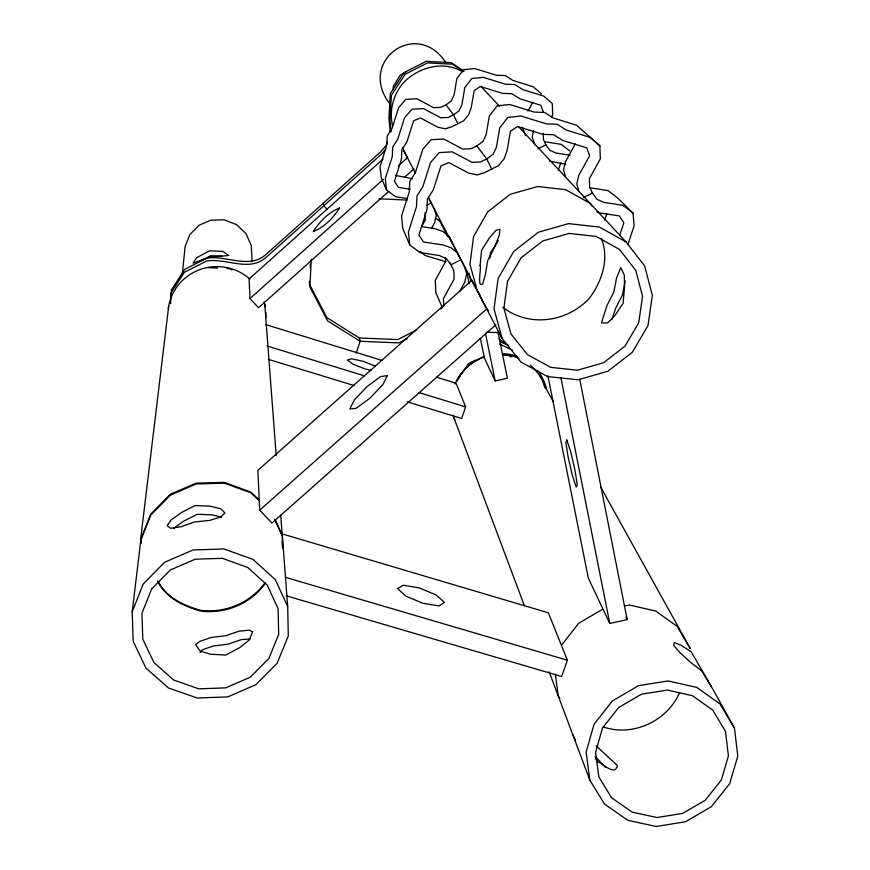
<?xml version="1.0" encoding="UTF-8"?>
<svg xmlns="http://www.w3.org/2000/svg" width="870" height="870" viewBox="0 0 870 870"><rect width="100%" height="100%" fill="white"/><g stroke="black" fill="none" stroke-linecap="round" stroke-linejoin="round"><path stroke-width="1.3" d="M170.629 303.684L171.075 292.864L184.473 272.234L206.658 260.957C226.472 257.901 248.983 272.364 266.057 257.444L381.756 153.881L385.606 149.335M171.162 296.561L171.433 289.83L184.744 269.33L206.788 258.118C226.472 255.084 248.842 269.461 265.807 254.638L380.777 151.728L386.128 145.399L387.422 141.919M309.492 281.347L309.35 283.979L326.968 317.68L359.31 337.973L397.721 339.572L416.654 329.958M310.177 268.188L310.383 264.241M311.319 259.151L309.872 286.959L327.599 320.867L360.137 341.268L398.786 342.889L407.127 338.658M393.088 89.708L393.436 85.989L400.276 75.092L405.79 72.275M182.428 273.441L185.071 246.699L189.834 234.639L198.958 225.297L211.04 220.11L224.232 219.86L236.509 224.601L245.992 233.584L251.256 245.427L252.126 261.381M489.897 258.096L490.408 252.985L498.282 240.729M275.029 519.955L282.358 535.963L287.698 606.531L288.296 635.894L277.117 663.332L255.9 684.712L227.831 696.881L197.12 698.012L168.356 687.898L145.899 668.008L133.175 641.299L132.207 611.795L140.766 540.455L150.814 515.051L170.259 495.204L196.131 483.992L224.416 483.144L250.756 492.768L259.467 500.728M140.733 543.478L140.614 539.433L168.682 306.262M625.204 280.956L622.529 294.745L615.655 308.295L611.817 319.801M533.614 130.62L532.179 136.818L535.006 145.062M679.579 692.346C667.921 720.751 632.566 737.347 603.301 726.896M558.312 170.379L560.769 162.864M604.661 220.11L606.771 213.748M619.657 235.335L623.844 222.785L619.331 215.923L600.267 212.998L596.776 211.791M356.211 353.057L360.137 341.268L359.31 337.973M627.825 244.731L634.1 225.906L633.034 213.117L617.722 198.077L608.01 190.573L589.555 187.724M436.653 377.254L456.119 383.246L465.624 406.899L461.655 418.492L407.16 401.81M280.803 533.495L548.35 612.795L567.403 660.221L561.629 676.49L286.252 595.819M132.207 611.795L143.224 584.031L164.593 562.292L193.009 549.971L224.09 548.97L253.007 559.432L275.333 579.67L287.698 606.531M140.614 539.433L150.749 514.061L170.27 494.269L196.185 483.133L224.471 482.382L250.767 492.094L259.456 500.087M421.558 226.831L425.278 219.99L425.006 212.661M431.509 228.408L434.619 222.709L436.294 215.336L434.424 209.246L428.41 197.196M527.992 111.11L532.864 102.192M551.428 117.178L552.689 114.883L552.287 103.508L543.761 96.113L522.805 89.61L514.888 84.564L505.448 84.216L483.231 77.31L471.844 78.528L464.787 87.642L461.916 104.661L459.055 110.794L453.509 114.862L448.17 117.439L440.731 117.787L423.429 108.587L411.978 109.207L404.485 117.928L397.808 139.037L392.707 147.041L392.305 156.459L385.301 178.633L386.454 189.888L395.48 196.707L407.193 198.501M459.751 291.385L464.787 282.195L466.722 273.778L464.602 266.829L449.04 236.499L442.591 231.344L434.663 228.614L421.406 226.602M575.266 143.92L565.446 161.766L563.521 169.954L565.5 176.719M440.818 308.959L442.275 306.762M456.891 380.94L460.491 375.535M461.937 373.382L468.43 363.671L475.444 360.104M561.976 644.648L578.713 623.257L602.453 609.348M200.067 652.489L202.199 649.912L213.096 646.008L227.831 644.213L241.294 639.657L250.005 638.95M265.23 583.498C250.517 603.682 226.08 613.926 201.361 611.186C184.103 606.597 165.605 597.94 157.698 581.008M264.937 582.878C250.158 603.019 225.689 613.187 200.97 610.37C184.059 605.835 166.257 597.44 157.959 581.236M383.072 159.047L249.081 278.944L249.984 298.551L258.542 307.73L388.727 191.411M249.984 298.551L383.289 179.372M398.438 165.833L407.53 157.698L402.647 148.389M404.876 176.98L413.957 168.867M259.695 510.168L486.819 308.883L471.866 280.368L257.868 470.344L259.695 510.168L271.973 523.055L495.824 324.847M386.454 189.888L381.169 177.415L380.049 166.518L386.824 145.072L387.204 135.959L392.131 128.216L398.58 107.793L405.811 99.365L416.882 98.767L433.619 107.684L440.818 107.347L445.973 104.846L451.334 100.92L454.096 94.982L456.87 78.528L463.677 69.72L474.694 68.534L496.172 75.222L505.296 75.559L512.963 80.442L533.223 86.75L541.477 93.895M443.754 306.294L443.406 298.638L454.107 279.107L453.814 270.755L450.932 264.795L446.375 258.629L439.404 255.53L420.036 252.615L409.705 244.84L402.799 228.516L401.538 216.141L409.302 191.737L409.759 181.373L415.392 172.564L422.787 149.314L431.063 139.7L443.7 139.004L462.764 149.118L470.974 148.726L476.858 145.877L482.991 141.397L486.145 134.643L489.353 115.906L497.151 105.857L509.711 104.498L534.191 112.078L544.598 112.458L553.309 118.005L576.386 125.149L599.908 145.845L600.322 158.851L589.414 178.611L589.621 187.039L592.426 193.053L596.896 199.263L603.78 202.384L622.953 205.342L633.034 213.117M173.489 528.481L183.505 521.25L197.175 514.257L212.019 514.888L221.502 517.204M410.172 189.214L398.514 187.431L394.425 181.395L401.44 159.243L401.853 149.825L406.953 141.832L413.642 120.734L420.525 118.015L437.827 127.205L445.299 128.803L451.508 126.868L463.797 120.712L468.636 114.786L471.268 107.554L474.139 90.632L480.294 86.489L502.49 93.373L511.93 93.721L519.847 98.756L540.792 105.259L543.369 112.089M457.75 253.094L451.051 247.743L442.819 244.916L423.527 242.012L418.861 235.128L426.952 209.811L427.442 199.045L433.303 189.91L441.014 165.778L448.92 162.647L468.723 173.13L477.271 174.946L484.405 172.717L498.499 165.659L504.067 158.884L507.101 150.608L510.44 131.25L517.509 126.509L542.923 134.35L553.733 134.73L562.781 140.472L586.739 147.867L589.664 155.676L578.768 175.446L576.756 183.951L578.811 190.965M199.687 261.348L210.888 255.682L221.698 256.237M538.128 148.705L545.892 144.811L549.818 150.249L555.843 153L570.035 155.208M426.909 205.211L431.346 202.982M583.379 197.588L592.426 193.053M461.089 259.695L450.932 264.795L449.725 262.37M547.872 375.709L588.316 578.05L609.783 623.475L627.161 619.592L579.746 379.222M480.403 338.376L484.481 358.277L495.182 380.919L507.373 378.254L497.934 331.829M624.377 605.879L629.532 605.063L655.752 611.055L677.099 626.378L690.312 648.607L600.8 487.276M486.624 332.209L497.314 332.514L499.826 333.253M502.74 354.829L507.939 355.036L511.19 357.091M208.169 267.634L217.522 268.047M226.863 268.46L229.528 268.569L231.779 269.983M378.918 198.773L407.193 200.1M500.641 336.842L501.218 336.918M395.339 175.425L412.597 178.752M544.957 141.777L561.183 144.322L569.741 150.934M565.63 164.289L549.253 161.048M371.327 370.315L364.965 368.945L352.915 364.193L347.445 359.995L351.687 358.799L363.062 361.278L374.97 365.965M710.594 685.168L691.171 651.782L680.666 645.029L674.304 642.582L673.63 645.312L679.448 652.119L689.736 661.657L701.894 671.151L711.366 686.734L710.594 685.168L734.465 728.179L737.793 756.16L729.647 783.729L711.323 806.718L685.582 821.726L656.295 826.5L627.836 820.312L604.487 804.043L589.817 780.107L549.188 671.792M285.306 577.288L567.403 660.221M445.929 261.75L425.06 255.497L420.308 251.484M268.308 359.31L353.949 385.53M265.383 324.499L382.158 360.463M266.97 345.945L364.345 375.829M418.872 392.555L465.624 406.899M499.663 344.107L512.376 350.088M500.272 341.812L508.374 345.336M498.88 338.919L506.982 344.585M502.773 307.306C529.438 327.664 566.772 322.248 589.338 298.366C601.899 281.478 609.565 258.912 601.377 238.489M626.106 241.98L599.376 227.07L568.578 223.612L538.454 232.192L513.681 251.484L498.086 278.487L494.04 309.013L502.077 338.343L520.902 362.04L547.578 376.569L578.071 379.788L607.804 371.272L632.327 352.285L647.965 325.674L652.337 295.387L644.692 265.992L626.106 241.98L518.835 126.977M462.622 71.786C443.559 60.182 417.981 67.24 403.288 82.944A49.22 48.687 -41.2 0 0 392.631 126.248M435.25 218.087L439.741 220.969M464.101 71.144L451.051 62.607L426.235 61.313L403.995 72.634L390.336 93.514L388.923 118.276L390.173 131.218M463.427 71.362L452.487 64.195L427.518 62.901L405.126 74.298L391.38 95.308L389.956 120.223L391.087 131.946M596.048 745.742L617.385 765.557C615.188 776.79 602.486 763.11 597.505 761.663L595.558 758.357M599.908 145.845L590.175 137.416L566.207 130L557.159 124.247L546.338 123.866L520.912 116.004L507.852 117.406L499.739 127.846L496.389 147.313L493.105 154.338L486.732 158.992L480.61 161.95L472.073 162.364L452.269 151.858L439.143 152.598L430.53 162.581L422.831 186.724L416.969 195.88L416.48 206.647L408.411 231.985L409.705 244.84M595.123 756.334L605.487 767.286M480.914 86.337L499.413 106.162M327.207 209.496L323.792 205.766L323.172 203.286M486.819 308.883L488.538 310.775M446.495 63.532C417.1 16.911 356.232 61.792 390.238 104.346M479.772 294.201L477.325 291.102L469.952 264.317L473.584 236.477L487.722 211.856L510.233 194.293L537.627 186.506L565.674 189.693L590.045 203.319L592.47 206.451M445.973 104.846L453.509 114.862L457.892 123.714M476.858 145.877L486.732 158.992L491.724 169.106M559.834 698.534L558.246 695.946L555.321 674.054M734.465 728.179L720.088 704.015L696.794 687.398L668.116 680.938L638.46 685.68L612.426 700.905L594.047 724.253L586.119 752.082L589.817 780.107M544.196 385.258L553.418 401.864M402.255 147.878L415.501 173.152M428.747 198.425L502.077 338.343M449.04 236.499L452.259 242.86M439.013 219.61L447.506 236.27M625.976 617.211L627.161 619.592M525.578 135.731L522.413 127.314M545.892 144.811L543.424 139.548L543.25 133.393M572.754 734.617L575.548 740.653M274.953 519.368L282.228 535.398L280.695 515.116M442.449 307.893L435.826 292.668L435.261 280.368L445.549 261.555L445.407 257.531M453.792 417.491L524.382 605.672M469.147 273.3L470.887 280.945M466.255 269.352L469.245 283.957M485.416 333.166L495.182 380.919M560.932 377.797L609.783 623.475M264.763 304.239L276.203 455.641M140.766 540.455L140.853 543.152M282.358 535.963L282.609 548.078M282.326 540.781L282.435 547.513M530.221 365.161A48.002 46.458 -24.6 0 1 544.968 387.705M454.727 419.884A48.002 46.458 -24.6 0 1 453.009 415.055M454.966 384.072A48.002 46.458 -24.6 0 1 483.6 357.342M502.131 354.514A48.002 46.458 -24.6 0 1 518.988 358.32M168.291 308.883A48.959 47.806 -0.6 0 1 199.774 269.635A48.959 47.806 -0.6 0 1 249.907 279.063M264.121 301.672A48.959 47.806 -0.6 0 1 265.263 306.827M265.828 312.178A48.959 47.806 -0.6 0 1 265.774 317.583M537.377 370.446A48.002 46.458 -24.6 0 1 546.208 387.726M456.891 381.147A48.002 46.458 -24.6 0 1 484.242 356.58M502.751 353.622A48.002 46.458 -24.6 0 1 517.182 356.341M480.066 265.546C481.686 266.775 476.619 288.851 482.752 283.794L485.308 274.92L487.7 260.674L494.889 246.732L499.271 235.194L499.935 229.267L496.063 230.224L489.44 237.923L481.588 250.19L480.066 265.546M624.529 287.774L623.061 303.402L614.785 315.679L607.673 322.879L601.453 322.9L606.955 305.555L613.839 292.005L616.493 278.204L620.734 267.634L624.345 275.127L624.529 287.774M507.471 281.445L503.915 308.154L510.929 333.852L527.405 354.623L550.775 367.368L577.495 370.207L603.552 362.736L625.041 346.097L638.732 322.77L642.538 296.235L635.818 270.494L619.538 249.472L596.135 236.433L569.176 233.421L542.815 240.936L521.13 257.814L507.471 281.445M602.54 727.972L595.591 752.332L598.81 776.877L611.643 797.855L632.088 812.123L657.024 817.55L682.689 813.374L705.244 800.226L721.306 780.064L728.418 755.91L725.482 731.398L712.878 710.246L692.476 695.717L667.366 690.073L641.418 694.227L618.635 707.549L602.54 727.972M252.604 631.663L249.32 639.972L239.533 647.748L225.776 655.034L210.736 654.24L200.035 651.086L195.576 644.507L200.133 641.255L211.073 637.482L225.819 635.698L239.293 631.12L249.233 630.195L252.604 631.663M151.63 589.001L141.962 613.307L142.789 639.135L153.914 662.527L173.587 679.97L198.784 688.844L225.689 687.865L250.288 677.197L268.884 658.449L278.661 634.415L278.117 608.685L267.275 585.162L247.711 567.457L222.394 558.322L195.195 559.203L170.324 569.981L151.63 589.001M566.816 440.035L565.815 442.515L568.132 457.185L572.395 475.509L576.19 487.004L577.278 484.851L574.961 470.083L570.611 451.421L566.816 440.035M167.758 524.806L167.247 525.861L170.542 528.221L180.481 526.905L194.336 522L209.605 520.401L220.762 516.997L224.895 512.995L220.85 508.787L209.975 506.166L195.119 505.546L181.438 512.539L171.216 519.868L167.758 524.806M387.248 375.688L382.865 384.616L369.935 398.188L356.189 408.28L349.794 408.922L354.373 399.895L367.107 386.563L380.668 376.558L387.248 375.688M339.572 208.006C333.362 217.804 324.282 227.32 313.341 231.463C319.594 221.687 328.632 212.236 339.572 208.006M196.674 257.716L192.977 263.197L209.507 257.15L228.745 255.486L222.872 251.408L209.768 250.734L196.674 257.716M444.429 602.41L439.067 605.922L422.994 603.312L405.746 596.091L397.633 588.598L403.278 585.238L419.166 587.87L436.131 594.949L444.429 602.41"/></g></svg>
